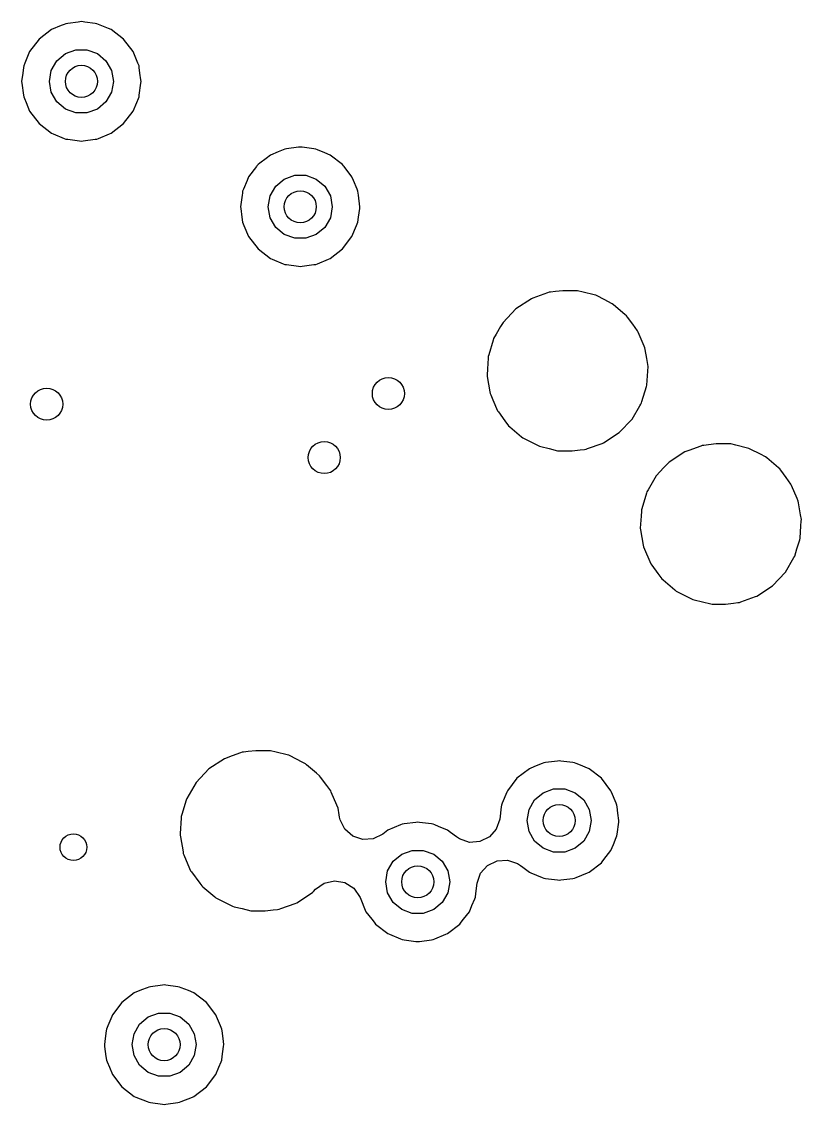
# Model space of a CAD drawing. Extents: x 0.99 to 4.24, y -7.27 to -4.02.
# Drawn here: x 3.3687 to 3.6562, y -5.6874 to -5.288 of the extents above; entities that cross this region are included whole.
import ezdxf

# ---------------------------------------------------------------- set-up
doc = ezdxf.new("R2010")
doc.units = 0
doc.header["$MEASUREMENT"] = 0
doc.layers.add('BLACK', color=7, linetype='CONTINUOUS')

msp = doc.modelspace()

# ---------------------------------------------------------------- linework, layer by layer
at = {"layer": 'BLACK', "linetype": 'CONTINUOUS'}
for p, q in [((3.37974, -5.29097), (3.37518, -5.29447)), ((3.38328, -5.2895), (3.37974, -5.29097)), ((3.38445, -5.28902), (3.38328, -5.2895)), ((3.38505, -5.28877), (3.38445, -5.28902)), ((3.38445, -5.28902), (3.38445, -5.28902)), ((3.3857, -5.28869), (3.38505, -5.28877)), ((3.38958, -5.28817), (3.3857, -5.28869)), ((3.3857, -5.28869), (3.3857, -5.28869)), ((3.39075, -5.28802), (3.38958, -5.28817)), ((3.39203, -5.28819), (3.39075, -5.28802)), ((3.3958, -5.28869), (3.39203, -5.28819)), ((3.39645, -5.28877), (3.3958, -5.28869)), ((3.3958, -5.28869), (3.3958, -5.28869)), ((3.39705, -5.28902), (3.39645, -5.28877)), ((3.40074, -5.29055), (3.39705, -5.28902)), ((3.39705, -5.28902), (3.39705, -5.28902)), ((3.40176, -5.29097), (3.40074, -5.29055)), ((3.40632, -5.29447), (3.40176, -5.29097)), ((3.37518, -5.29447), (3.37168, -5.29903)), ((3.40982, -5.29903), (3.40632, -5.29447)), ((3.37168, -5.29903), (3.37143, -5.29963)), ((3.38484, -5.29981), (3.3887, -5.29841)), ((3.3887, -5.29841), (3.3928, -5.29841)), ((3.3928, -5.29841), (3.39665, -5.29981)), ((3.41007, -5.29963), (3.40982, -5.29903)), ((3.36991, -5.3033), (3.36948, -5.30434)), ((3.37143, -5.29963), (3.36991, -5.3033)), ((3.37965, -5.306), (3.3817, -5.30245)), ((3.3817, -5.30245), (3.38484, -5.29981)), ((3.39665, -5.29981), (3.3998, -5.30245)), ((3.3998, -5.30245), (3.40185, -5.306)), ((3.41159, -5.3033), (3.41007, -5.29963)), ((3.41202, -5.30434), (3.41159, -5.3033)), ((3.36913, -5.30697), (3.36873, -5.31004)), ((3.36939, -5.30499), (3.36913, -5.30697)), ((3.36948, -5.30434), (3.36939, -5.30499)), ((3.36939, -5.30499), (3.36939, -5.30499)), ((3.37894, -5.31004), (3.37965, -5.306)), ((3.40185, -5.306), (3.40256, -5.31004)), ((3.4121, -5.30499), (3.41202, -5.30434)), ((3.41236, -5.30697), (3.4121, -5.30499)), ((3.4121, -5.30499), (3.4121, -5.30499)), ((3.41269, -5.30946), (3.41236, -5.30697)), ((3.36873, -5.31004), (3.36881, -5.31069)), ((3.36881, -5.31069), (3.36939, -5.31508)), ((3.37965, -5.31408), (3.37894, -5.31004)), ((3.40256, -5.31004), (3.40185, -5.31408)), ((3.4121, -5.31508), (3.41268, -5.31069)), ((3.41268, -5.31069), (3.41277, -5.31004)), ((3.41277, -5.31004), (3.41269, -5.30946)), ((3.36939, -5.31508), (3.36948, -5.31574)), ((3.3817, -5.31763), (3.37965, -5.31408)), ((3.40185, -5.31408), (3.3998, -5.31763)), ((3.41202, -5.31574), (3.4121, -5.31508)), ((3.36948, -5.31574), (3.36973, -5.31634)), ((3.36973, -5.31634), (3.36973, -5.31634)), ((3.36973, -5.31634), (3.37036, -5.31786)), ((3.37036, -5.31786), (3.37168, -5.32105)), ((3.38484, -5.32027), (3.3817, -5.31763)), ((3.3998, -5.31763), (3.39665, -5.32027)), ((3.40982, -5.32105), (3.41114, -5.31786)), ((3.41114, -5.31786), (3.41177, -5.31634)), ((3.41177, -5.31634), (3.41202, -5.31574)), ((3.41177, -5.31634), (3.41177, -5.31634)), ((3.37168, -5.32105), (3.37518, -5.32561)), ((3.3887, -5.32167), (3.38484, -5.32027)), ((3.3928, -5.32167), (3.3887, -5.32167)), ((3.39665, -5.32027), (3.3928, -5.32167)), ((3.40632, -5.32561), (3.40982, -5.32105)), ((3.37518, -5.32561), (3.37974, -5.32911)), ((3.40176, -5.32911), (3.40632, -5.32561)), ((3.37974, -5.32911), (3.38034, -5.32936)), ((3.38034, -5.32936), (3.38445, -5.33106)), ((3.38445, -5.33106), (3.38445, -5.33106)), ((3.38445, -5.33106), (3.38505, -5.33131)), ((3.38505, -5.33131), (3.3857, -5.33139)), ((3.3958, -5.33139), (3.39645, -5.33131)), ((3.39645, -5.33131), (3.39705, -5.33106)), ((3.39705, -5.33106), (3.40115, -5.32936)), ((3.39705, -5.33106), (3.39705, -5.33106)), ((3.40115, -5.32936), (3.40176, -5.32911)), ((3.3857, -5.33139), (3.3857, -5.33139)), ((3.3857, -5.33139), (3.3901, -5.33197)), ((3.3901, -5.33197), (3.39075, -5.33206)), ((3.39075, -5.33206), (3.3914, -5.33197)), ((3.3914, -5.33197), (3.3958, -5.33139)), ((3.3958, -5.33139), (3.3958, -5.33139)), ((3.46515, -5.33528), (3.46336, -5.33602)), ((3.46576, -5.33503), (3.46515, -5.33528)), ((3.46515, -5.33528), (3.46515, -5.33528)), ((3.4664, -5.33495), (3.46576, -5.33503)), ((3.46641, -5.33495), (3.4664, -5.33495)), ((3.47081, -5.33437), (3.46641, -5.33495)), ((3.47146, -5.33428), (3.47081, -5.33437)), ((3.4721, -5.33437), (3.47146, -5.33428)), ((3.47651, -5.33495), (3.4721, -5.33437)), ((3.47716, -5.33503), (3.47651, -5.33495)), ((3.47651, -5.33495), (3.47651, -5.33495)), ((3.47776, -5.33528), (3.47716, -5.33503)), ((3.48055, -5.33644), (3.47776, -5.33528)), ((3.47776, -5.33528), (3.47776, -5.33528)), ((3.45883, -5.33847), (3.45652, -5.34024)), ((3.46045, -5.33723), (3.45883, -5.33847)), ((3.46336, -5.33602), (3.46045, -5.33723)), ((3.48247, -5.33723), (3.48055, -5.33644)), ((3.48703, -5.34073), (3.48247, -5.33723)), ((3.45532, -5.34147), (3.45239, -5.34529)), ((3.45549, -5.34125), (3.45532, -5.34147)), ((3.45589, -5.34073), (3.45549, -5.34125)), ((3.45652, -5.34024), (3.45589, -5.34073)), ((3.48742, -5.34125), (3.48703, -5.34073)), ((3.48759, -5.34147), (3.48742, -5.34125)), ((3.49053, -5.34529), (3.48759, -5.34147)), ((3.45186, -5.34657), (3.45053, -5.34976)), ((3.45239, -5.34529), (3.45186, -5.34657)), ((3.46241, -5.34871), (3.46555, -5.34607)), ((3.46555, -5.34607), (3.46941, -5.34467)), ((3.46941, -5.34467), (3.47351, -5.34467)), ((3.47351, -5.34467), (3.47736, -5.34607)), ((3.47736, -5.34607), (3.4805, -5.34871)), ((3.49106, -5.34657), (3.49053, -5.34529)), ((3.49238, -5.34976), (3.49106, -5.34657)), ((3.4501, -5.35125), (3.45, -5.352)), ((3.45019, -5.3506), (3.4501, -5.35125)), ((3.4501, -5.35125), (3.4501, -5.35125)), ((3.45053, -5.34976), (3.45019, -5.3506)), ((3.46036, -5.35226), (3.46241, -5.34871)), ((3.4805, -5.34871), (3.48256, -5.35226)), ((3.49273, -5.3506), (3.49238, -5.34976)), ((3.49281, -5.35125), (3.49273, -5.3506)), ((3.49291, -5.352), (3.49281, -5.35125)), ((3.49281, -5.35125), (3.49281, -5.35125)), ((3.45, -5.352), (3.44944, -5.3563)), ((3.45965, -5.3563), (3.46036, -5.35226)), ((3.48256, -5.35226), (3.48327, -5.3563)), ((3.49348, -5.3563), (3.49291, -5.352)), ((3.44944, -5.3563), (3.44952, -5.35695)), ((3.44952, -5.35695), (3.44995, -5.36017)), ((3.46036, -5.36034), (3.45965, -5.3563)), ((3.48327, -5.3563), (3.48256, -5.36034)), ((3.49297, -5.36017), (3.49339, -5.35695)), ((3.49339, -5.35695), (3.49348, -5.3563)), ((3.44995, -5.36017), (3.45019, -5.362)), ((3.45019, -5.362), (3.45044, -5.3626)), ((3.45044, -5.3626), (3.45044, -5.3626)), ((3.45044, -5.3626), (3.45067, -5.36317)), ((3.45067, -5.36317), (3.45239, -5.36731)), ((3.46241, -5.36389), (3.46036, -5.36034)), ((3.48256, -5.36034), (3.4805, -5.36389)), ((3.49053, -5.36731), (3.49224, -5.36317)), ((3.49224, -5.36317), (3.49248, -5.3626)), ((3.49248, -5.3626), (3.49273, -5.362)), ((3.49248, -5.3626), (3.49248, -5.3626)), ((3.49273, -5.362), (3.49297, -5.36017)), ((3.46555, -5.36653), (3.46241, -5.36389)), ((3.46941, -5.36793), (3.46555, -5.36653)), ((3.47736, -5.36653), (3.47351, -5.36793)), ((3.4805, -5.36389), (3.47736, -5.36653)), ((3.45239, -5.36731), (3.45589, -5.37187)), ((3.47351, -5.36793), (3.46941, -5.36793)), ((3.48703, -5.37187), (3.49053, -5.36731)), ((3.45589, -5.37187), (3.46045, -5.37537)), ((3.48247, -5.37537), (3.48703, -5.37187)), ((3.46045, -5.37537), (3.46105, -5.37562)), ((3.46105, -5.37562), (3.46515, -5.37732)), ((3.46515, -5.37732), (3.46515, -5.37732)), ((3.46515, -5.37732), (3.46576, -5.37757)), ((3.46576, -5.37757), (3.4664, -5.37765)), ((3.4664, -5.37765), (3.4664, -5.37765)), ((3.4664, -5.37765), (3.47081, -5.37823)), ((3.47081, -5.37823), (3.47146, -5.37832)), ((3.47146, -5.37832), (3.4721, -5.37823)), ((3.4721, -5.37823), (3.47651, -5.37765)), ((3.47651, -5.37765), (3.47716, -5.37757)), ((3.47651, -5.37765), (3.47651, -5.37765)), ((3.47716, -5.37757), (3.47776, -5.37732)), ((3.47776, -5.37732), (3.48186, -5.37562)), ((3.47776, -5.37732), (3.47776, -5.37732)), ((3.48186, -5.37562), (3.48247, -5.37537)), ((3.5567, -5.3902), (3.55094, -5.39397)), ((3.55725, -5.39), (3.5567, -5.3902)), ((3.56263, -5.38805), (3.55725, -5.39)), ((3.56317, -5.38785), (3.56263, -5.38805)), ((3.56263, -5.38805), (3.56263, -5.38805)), ((3.56375, -5.38778), (3.56317, -5.38785)), ((3.56555, -5.38757), (3.56375, -5.38778)), ((3.56375, -5.38778), (3.56375, -5.38778)), ((3.56829, -5.38725), (3.56555, -5.38757)), ((3.57325, -5.38725), (3.56829, -5.38725)), ((3.57369, -5.38728), (3.57325, -5.38725)), ((3.57574, -5.38778), (3.57369, -5.38728)), ((3.57981, -5.38878), (3.57574, -5.38778)), ((3.58038, -5.38892), (3.57981, -5.38878)), ((3.57981, -5.38878), (3.57981, -5.38878)), ((3.58089, -5.38918), (3.58038, -5.38892)), ((3.58351, -5.39052), (3.58089, -5.38918)), ((3.58089, -5.38918), (3.58089, -5.38918)), ((3.58651, -5.39205), (3.58351, -5.39052)), ((3.55094, -5.39397), (3.54621, -5.39897)), ((3.58695, -5.39242), (3.58651, -5.39205)), ((3.59115, -5.39599), (3.58695, -5.39242)), ((3.58695, -5.39242), (3.58695, -5.39242)), ((3.54621, -5.39897), (3.54534, -5.40047)), ((3.59176, -5.39651), (3.59115, -5.39599)), ((3.5921, -5.39697), (3.59176, -5.39651)), ((3.59407, -5.39964), (3.5921, -5.39697)), ((3.5921, -5.39697), (3.5921, -5.39697)), ((3.54534, -5.40047), (3.54371, -5.40328)), ((3.59584, -5.40205), (3.59407, -5.39964)), ((3.59606, -5.40258), (3.59584, -5.40205)), ((3.59825, -5.40773), (3.59606, -5.40258)), ((3.54258, -5.40548), (3.54094, -5.41091)), ((3.54275, -5.40493), (3.54258, -5.40548)), ((3.54258, -5.40548), (3.54258, -5.40548)), ((3.54371, -5.40328), (3.54275, -5.40493)), ((3.54094, -5.41091), (3.54075, -5.41152)), ((3.59853, -5.40839), (3.59825, -5.40773)), ((3.59863, -5.40896), (3.59853, -5.40839)), ((3.5992, -5.41225), (3.59863, -5.40896)), ((3.59863, -5.40896), (3.59863, -5.40896)), ((3.54072, -5.41209), (3.54047, -5.41612)), ((3.54075, -5.41152), (3.54072, -5.41209)), ((3.54072, -5.41209), (3.54072, -5.41209)), ((3.5997, -5.41517), (3.5992, -5.41225)), ((3.59927, -5.42205), (3.5997, -5.41517)), ((3.54047, -5.41612), (3.54033, -5.41839)), ((3.54033, -5.41839), (3.54043, -5.41896)), ((3.54043, -5.41896), (3.5414, -5.4246)), ((3.54043, -5.41896), (3.54043, -5.41896)), ((3.59744, -5.42808), (3.5991, -5.4226)), ((3.5991, -5.4226), (3.59927, -5.42205)), ((3.5991, -5.4226), (3.5991, -5.4226)), ((3.5414, -5.4246), (3.5414, -5.4246)), ((3.5414, -5.4246), (3.54149, -5.42517)), ((3.54149, -5.42517), (3.54172, -5.42571)), ((3.54172, -5.42571), (3.54172, -5.42571)), ((3.54172, -5.42571), (3.5425, -5.42753)), ((3.5425, -5.42753), (3.54419, -5.43151)), ((3.59382, -5.43459), (3.59661, -5.42978)), ((3.59661, -5.42978), (3.59699, -5.42914)), ((3.59699, -5.42914), (3.59728, -5.42864)), ((3.59699, -5.42914), (3.59699, -5.42914)), ((3.59728, -5.42864), (3.59744, -5.42808)), ((3.54419, -5.43151), (3.54453, -5.43198)), ((3.54453, -5.43198), (3.54693, -5.43523)), ((3.58908, -5.43959), (3.59382, -5.43459)), ((3.54693, -5.43523), (3.54827, -5.43706)), ((3.54827, -5.43706), (3.54871, -5.43743)), ((3.54871, -5.43743), (3.54871, -5.43743)), ((3.54871, -5.43743), (3.55308, -5.44114)), ((3.55308, -5.44114), (3.55308, -5.44114)), ((3.55308, -5.44114), (3.55352, -5.44151)), ((3.55352, -5.44151), (3.55403, -5.44178)), ((3.55403, -5.44178), (3.55914, -5.44438)), ((3.58332, -5.44336), (3.58908, -5.43959)), ((3.55914, -5.44438), (3.55914, -5.44438)), ((3.55914, -5.44438), (3.55965, -5.44464)), ((3.55965, -5.44464), (3.56021, -5.44478)), ((3.56021, -5.44478), (3.56021, -5.44478)), ((3.56021, -5.44478), (3.56321, -5.44551)), ((3.56321, -5.44551), (3.56634, -5.44628)), ((3.56634, -5.44628), (3.56677, -5.44631)), ((3.56677, -5.44631), (3.57174, -5.44631)), ((3.57174, -5.44631), (3.57465, -5.44597)), ((3.57465, -5.44597), (3.57628, -5.44578)), ((3.57628, -5.44578), (3.57685, -5.44571)), ((3.57628, -5.44578), (3.57628, -5.44578)), ((3.57685, -5.44571), (3.5774, -5.44551)), ((3.5774, -5.44551), (3.58278, -5.44356)), ((3.5774, -5.44551), (3.5774, -5.44551)), ((3.58278, -5.44356), (3.58332, -5.44336)), ((3.61321, -5.44671), (3.60746, -5.45049)), ((3.61469, -5.44618), (3.61321, -5.44671)), ((3.61914, -5.44456), (3.61469, -5.44618)), ((3.61969, -5.44436), (3.61914, -5.44456)), ((3.61914, -5.44456), (3.61914, -5.44456)), ((3.62026, -5.4443), (3.61969, -5.44436)), ((3.622, -5.44409), (3.62026, -5.4443)), ((3.62026, -5.4443), (3.62026, -5.4443)), ((3.6248, -5.44377), (3.622, -5.44409)), ((3.62977, -5.44377), (3.6248, -5.44377)), ((3.6302, -5.44379), (3.62977, -5.44377)), ((3.63207, -5.44425), (3.6302, -5.44379)), ((3.63633, -5.44529), (3.63207, -5.44425)), ((3.63689, -5.44543), (3.63633, -5.44529)), ((3.63633, -5.44529), (3.63633, -5.44529)), ((3.6374, -5.44569), (3.63689, -5.44543)), ((3.64112, -5.44759), (3.6374, -5.44569)), ((3.6374, -5.44569), (3.6374, -5.44569)), ((3.60706, -5.45091), (3.60554, -5.45251)), ((3.60746, -5.45049), (3.60706, -5.45091)), ((3.64302, -5.44856), (3.64112, -5.44759)), ((3.64346, -5.44894), (3.64302, -5.44856)), ((3.64783, -5.45264), (3.64346, -5.44894)), ((3.64346, -5.44894), (3.64346, -5.44894)), ((3.60554, -5.45251), (3.60272, -5.45549)), ((3.64827, -5.45302), (3.64783, -5.45264)), ((3.64861, -5.45348), (3.64827, -5.45302)), ((3.65056, -5.45613), (3.64861, -5.45348)), ((3.64861, -5.45348), (3.64861, -5.45348)), ((3.6012, -5.4581), (3.59971, -5.46067)), ((3.60272, -5.45549), (3.6012, -5.4581)), ((3.65235, -5.45856), (3.65056, -5.45613)), ((3.65258, -5.4591), (3.65235, -5.45856)), ((3.65462, -5.4639), (3.65258, -5.4591)), ((3.5991, -5.46199), (3.59772, -5.46654)), ((3.59926, -5.46144), (3.5991, -5.46199)), ((3.5991, -5.46199), (3.5991, -5.46199)), ((3.59971, -5.46067), (3.59926, -5.46144)), ((3.59772, -5.46654), (3.59727, -5.46803)), ((3.65505, -5.4649), (3.65462, -5.4639)), ((3.65514, -5.46547), (3.65505, -5.4649)), ((3.65591, -5.46994), (3.65514, -5.46547)), ((3.65514, -5.46547), (3.65514, -5.46547)), ((3.59712, -5.47047), (3.59684, -5.4749)), ((3.59723, -5.46861), (3.59712, -5.47047)), ((3.59727, -5.46803), (3.59723, -5.46861)), ((3.59723, -5.46861), (3.59723, -5.46861)), ((3.65621, -5.47169), (3.65591, -5.46994)), ((3.59684, -5.4749), (3.59694, -5.47547)), ((3.65578, -5.47856), (3.65607, -5.47404)), ((3.65607, -5.47404), (3.65618, -5.47226)), ((3.65618, -5.47226), (3.65621, -5.47169)), ((3.59694, -5.47547), (3.59791, -5.48112)), ((3.59694, -5.47547), (3.59694, -5.47547)), ((3.65562, -5.47911), (3.65578, -5.47856)), ((3.59791, -5.48112), (3.59791, -5.48112)), ((3.59791, -5.48112), (3.59801, -5.48169)), ((3.59801, -5.48169), (3.6007, -5.48802)), ((3.65379, -5.48515), (3.65459, -5.4825)), ((3.65459, -5.4825), (3.65562, -5.47911)), ((3.65562, -5.47911), (3.65562, -5.47911)), ((3.65033, -5.4911), (3.65346, -5.48572)), ((3.65346, -5.48572), (3.6535, -5.48565)), ((3.6535, -5.48565), (3.65379, -5.48515)), ((3.6535, -5.48565), (3.6535, -5.48565)), ((3.6007, -5.48802), (3.60105, -5.48849)), ((3.60105, -5.48849), (3.60328, -5.49152)), ((3.60328, -5.49152), (3.60478, -5.49357)), ((3.60478, -5.49357), (3.60522, -5.49394)), ((3.60522, -5.49394), (3.60523, -5.49394)), ((3.60523, -5.49394), (3.60959, -5.49765)), ((3.6456, -5.4961), (3.65033, -5.4911)), ((3.60959, -5.49765), (3.60959, -5.49765)), ((3.60959, -5.49765), (3.61003, -5.49803)), ((3.61003, -5.49803), (3.61055, -5.49829)), ((3.61055, -5.49829), (3.61565, -5.50089)), ((3.63984, -5.49988), (3.6456, -5.4961)), ((3.61565, -5.50089), (3.61565, -5.50089)), ((3.61565, -5.50089), (3.61616, -5.50116)), ((3.61616, -5.50116), (3.61673, -5.5013)), ((3.61673, -5.5013), (3.61673, -5.5013)), ((3.61673, -5.5013), (3.61972, -5.50203)), ((3.61972, -5.50203), (3.62285, -5.50279)), ((3.62285, -5.50279), (3.62329, -5.50282)), ((3.62329, -5.50282), (3.62825, -5.50282)), ((3.62825, -5.50282), (3.63116, -5.50248)), ((3.63116, -5.50248), (3.63279, -5.50229)), ((3.63279, -5.50229), (3.63337, -5.50222)), ((3.63279, -5.50229), (3.63279, -5.50229)), ((3.63337, -5.50222), (3.63391, -5.50203)), ((3.63391, -5.50203), (3.63929, -5.50007)), ((3.63391, -5.50203), (3.63391, -5.50203)), ((3.63929, -5.50007), (3.63984, -5.49988)), ((3.44634, -5.55886), (3.44354, -5.55988)), ((3.44947, -5.55772), (3.44634, -5.55886)), ((3.45001, -5.55753), (3.44947, -5.55772)), ((3.44947, -5.55772), (3.44947, -5.55772)), ((3.45058, -5.55746), (3.45001, -5.55753)), ((3.45221, -5.55727), (3.45058, -5.55746)), ((3.45058, -5.55746), (3.45058, -5.55746)), ((3.45512, -5.55693), (3.45221, -5.55727)), ((3.46009, -5.55693), (3.45512, -5.55693)), ((3.46052, -5.55696), (3.46009, -5.55693)), ((3.46258, -5.55746), (3.46052, -5.55696)), ((3.46665, -5.55846), (3.46258, -5.55746)), ((3.46721, -5.55859), (3.46665, -5.55846)), ((3.46665, -5.55846), (3.46665, -5.55846)), ((3.46773, -5.55886), (3.46721, -5.55859)), ((3.47214, -5.56111), (3.46773, -5.55886)), ((3.46773, -5.55886), (3.46773, -5.55886)), ((3.44354, -5.55988), (3.43778, -5.56365)), ((3.47334, -5.56173), (3.47214, -5.56111)), ((3.47378, -5.5621), (3.47334, -5.56173)), ((3.47746, -5.56522), (3.47378, -5.5621)), ((3.47378, -5.5621), (3.47378, -5.5621)), ((3.55787, -5.5628), (3.55592, -5.56361)), ((3.56063, -5.56166), (3.55787, -5.5628)), ((3.56123, -5.56141), (3.56063, -5.56166)), ((3.56063, -5.56166), (3.56063, -5.56166)), ((3.56188, -5.56132), (3.56123, -5.56141)), ((3.56628, -5.56074), (3.56188, -5.56132)), ((3.56188, -5.56132), (3.56188, -5.56132)), ((3.56693, -5.56066), (3.56628, -5.56074)), ((3.56758, -5.56074), (3.56693, -5.56066)), ((3.57198, -5.56132), (3.56758, -5.56074)), ((3.57263, -5.56141), (3.57198, -5.56132)), ((3.57198, -5.56132), (3.57198, -5.56132)), ((3.57323, -5.56166), (3.57263, -5.56141)), ((3.57411, -5.56202), (3.57323, -5.56166)), ((3.57323, -5.56166), (3.57323, -5.56166)), ((3.57794, -5.56361), (3.57411, -5.56202)), ((3.43778, -5.56365), (3.43304, -5.56865)), ((3.47859, -5.56618), (3.47746, -5.56522)), ((3.47893, -5.56665), (3.47859, -5.56618)), ((3.48127, -5.56982), (3.47893, -5.56665)), ((3.47893, -5.56665), (3.47893, -5.56665)), ((3.55592, -5.56361), (3.55136, -5.56711)), ((3.5825, -5.56711), (3.57794, -5.56361)), ((3.43304, -5.56865), (3.42959, -5.5746)), ((3.48267, -5.57173), (3.48127, -5.56982)), ((3.55136, -5.56711), (3.54786, -5.57167)), ((3.586, -5.57167), (3.5825, -5.56711)), ((3.42959, -5.5746), (3.42942, -5.57516)), ((3.4829, -5.57226), (3.48267, -5.57173)), ((3.4849, -5.57698), (3.4829, -5.57226)), ((3.54761, -5.57227), (3.54596, -5.57626)), ((3.54786, -5.57167), (3.54761, -5.57227)), ((3.55788, -5.57509), (3.56102, -5.57245)), ((3.56102, -5.57245), (3.56488, -5.57105)), ((3.56488, -5.57105), (3.56898, -5.57105)), ((3.56898, -5.57105), (3.57283, -5.57245)), ((3.57283, -5.57245), (3.57598, -5.57509)), ((3.58625, -5.57227), (3.586, -5.57167)), ((3.5879, -5.57626), (3.58625, -5.57227)), ((3.42942, -5.57516), (3.4278, -5.58049)), ((3.42942, -5.57516), (3.42942, -5.57516)), ((3.48537, -5.57807), (3.4849, -5.57698)), ((3.4858, -5.5806), (3.48537, -5.57807)), ((3.54558, -5.57763), (3.54498, -5.58215)), ((3.54566, -5.57698), (3.54558, -5.57763)), ((3.54558, -5.57763), (3.54558, -5.57763)), ((3.54596, -5.57626), (3.54566, -5.57698)), ((3.55512, -5.58268), (3.55583, -5.57864)), ((3.55583, -5.57864), (3.55788, -5.57509)), ((3.57598, -5.57509), (3.57803, -5.57864)), ((3.57803, -5.57864), (3.57874, -5.58268)), ((3.5882, -5.57698), (3.5879, -5.57626)), ((3.58828, -5.57763), (3.5882, -5.57698)), ((3.58858, -5.57991), (3.58828, -5.57763)), ((3.58828, -5.57763), (3.58828, -5.57763)), ((3.42755, -5.58177), (3.4272, -5.58741)), ((3.42759, -5.58119), (3.42755, -5.58177)), ((3.42755, -5.58177), (3.42755, -5.58177)), ((3.4278, -5.58049), (3.42759, -5.58119)), ((3.48596, -5.5815), (3.4858, -5.5806)), ((3.48615, -5.58239), (3.48596, -5.5815)), ((3.48787, -5.58588), (3.48615, -5.58239)), ((3.54498, -5.58215), (3.54373, -5.58583)), ((3.55583, -5.58672), (3.55512, -5.58268)), ((3.57874, -5.58268), (3.57803, -5.58672)), ((3.58895, -5.58268), (3.58858, -5.57991)), ((3.58886, -5.58332), (3.58895, -5.58268)), ((3.49079, -5.58844), (3.48787, -5.58588)), ((3.50375, -5.58625), (3.50184, -5.58772)), ((3.50608, -5.58528), (3.50375, -5.58625)), ((3.50846, -5.5843), (3.50608, -5.58528)), ((3.50906, -5.58405), (3.50846, -5.5843)), ((3.50846, -5.5843), (3.50846, -5.5843)), ((3.50971, -5.58396), (3.50906, -5.58405)), ((3.51412, -5.58338), (3.50971, -5.58396)), ((3.50971, -5.58396), (3.50971, -5.58396)), ((3.51476, -5.5833), (3.51412, -5.58338)), ((3.51541, -5.58338), (3.51476, -5.5833)), ((3.51982, -5.58396), (3.51541, -5.58338)), ((3.52046, -5.58405), (3.51982, -5.58396)), ((3.51982, -5.58396), (3.51982, -5.58396)), ((3.52107, -5.5843), (3.52046, -5.58405)), ((3.52241, -5.58485), (3.52107, -5.5843)), ((3.52107, -5.5843), (3.52107, -5.5843)), ((3.52577, -5.58625), (3.52241, -5.58485)), ((3.52686, -5.58708), (3.52577, -5.58625)), ((3.54373, -5.58583), (3.54117, -5.58875)), ((3.55788, -5.59027), (3.55583, -5.58672)), ((3.57803, -5.58672), (3.57598, -5.59027)), ((3.58828, -5.58772), (3.58886, -5.58332)), ((3.4272, -5.58741), (3.42716, -5.58807)), ((3.42716, -5.58807), (3.42726, -5.58864)), ((3.42726, -5.58864), (3.42823, -5.59428)), ((3.42726, -5.58864), (3.42726, -5.58864)), ((3.49447, -5.58969), (3.49079, -5.58844)), ((3.49835, -5.58944), (3.49447, -5.58969)), ((3.50184, -5.58772), (3.49835, -5.58944)), ((3.52904, -5.58875), (3.52686, -5.58708)), ((3.53012, -5.58948), (3.52904, -5.58875)), ((3.5338, -5.59073), (3.53012, -5.58948)), ((3.53768, -5.59047), (3.5338, -5.59073)), ((3.54117, -5.58875), (3.53768, -5.59047)), ((3.56102, -5.59291), (3.55788, -5.59027)), ((3.57598, -5.59027), (3.57283, -5.59291)), ((3.58689, -5.59154), (3.58795, -5.58898)), ((3.58795, -5.58898), (3.5882, -5.58838)), ((3.58795, -5.58898), (3.58795, -5.58898)), ((3.5882, -5.58838), (3.58828, -5.58772)), ((3.42823, -5.59428), (3.42823, -5.59428)), ((3.42823, -5.59428), (3.42833, -5.59485)), ((3.42833, -5.59485), (3.42856, -5.59538)), ((3.50886, -5.59509), (3.51271, -5.59368)), ((3.51271, -5.59368), (3.51681, -5.59368)), ((3.51681, -5.59368), (3.52067, -5.59509)), ((3.56488, -5.59431), (3.56102, -5.59291)), ((3.56898, -5.59431), (3.56488, -5.59431)), ((3.57283, -5.59291), (3.56898, -5.59431)), ((3.58426, -5.59596), (3.586, -5.59369)), ((3.586, -5.59369), (3.58689, -5.59154)), ((3.42856, -5.59538), (3.42856, -5.59538)), ((3.42856, -5.59538), (3.43005, -5.59889)), ((3.50367, -5.60128), (3.50572, -5.59772)), ((3.50572, -5.59772), (3.50886, -5.59509)), ((3.52067, -5.59509), (3.52381, -5.59772)), ((3.52381, -5.59772), (3.52586, -5.60128)), ((3.54053, -5.59924), (3.54401, -5.59752)), ((3.54401, -5.59752), (3.54789, -5.59727)), ((3.54789, -5.59727), (3.55157, -5.59852)), ((3.55157, -5.59852), (3.55265, -5.59924)), ((3.57794, -5.60175), (3.5825, -5.59825)), ((3.5825, -5.59825), (3.58306, -5.59752)), ((3.58306, -5.59752), (3.58426, -5.59596)), ((3.43005, -5.59889), (3.43103, -5.60119)), ((3.43103, -5.60119), (3.43137, -5.60165)), ((3.43137, -5.60165), (3.43445, -5.60584)), ((3.50295, -5.60531), (3.50367, -5.60128)), ((3.52586, -5.60128), (3.52657, -5.60531)), ((3.53671, -5.60584), (3.53796, -5.60216)), ((3.53796, -5.60216), (3.54053, -5.59924)), ((3.55265, -5.59924), (3.55351, -5.59989)), ((3.55351, -5.59989), (3.55592, -5.60175)), ((3.55592, -5.60175), (3.55652, -5.602)), ((3.55652, -5.602), (3.56063, -5.6037)), ((3.57323, -5.6037), (3.57734, -5.602)), ((3.57734, -5.602), (3.57794, -5.60175)), ((3.43445, -5.60584), (3.43511, -5.60673)), ((3.43511, -5.60673), (3.43555, -5.60711)), ((3.47709, -5.60803), (3.48026, -5.60579)), ((3.48026, -5.60579), (3.48405, -5.60493)), ((3.48405, -5.60493), (3.48788, -5.60558)), ((3.48788, -5.60558), (3.49117, -5.60765)), ((3.50367, -5.60935), (3.50295, -5.60531)), ((3.52657, -5.60531), (3.52586, -5.60935)), ((3.53622, -5.60958), (3.53671, -5.60584)), ((3.56063, -5.6037), (3.56063, -5.6037)), ((3.56063, -5.6037), (3.56123, -5.60395)), ((3.56123, -5.60395), (3.56188, -5.60403)), ((3.56188, -5.60403), (3.56188, -5.60403)), ((3.56188, -5.60403), (3.56628, -5.60461)), ((3.56628, -5.60461), (3.56693, -5.6047)), ((3.56693, -5.6047), (3.56758, -5.60461)), ((3.56758, -5.60461), (3.57198, -5.60403)), ((3.57198, -5.60403), (3.57263, -5.60395)), ((3.57198, -5.60403), (3.57198, -5.60403)), ((3.57263, -5.60395), (3.57323, -5.6037)), ((3.57323, -5.6037), (3.57323, -5.6037)), ((3.43555, -5.60711), (3.43555, -5.60711)), ((3.43555, -5.60711), (3.43991, -5.61082)), ((3.43991, -5.61082), (3.43991, -5.61082)), ((3.43991, -5.61082), (3.44035, -5.61119)), ((3.47016, -5.61304), (3.47592, -5.60927)), ((3.47592, -5.60927), (3.47632, -5.60885)), ((3.47632, -5.60885), (3.47709, -5.60803)), ((3.47632, -5.60885), (3.47632, -5.60885)), ((3.49117, -5.60765), (3.49352, -5.61107)), ((3.50572, -5.61291), (3.50367, -5.60935)), ((3.52586, -5.60935), (3.52381, -5.61291)), ((3.53603, -5.61101), (3.53622, -5.60958)), ((3.44035, -5.61119), (3.44087, -5.61145)), ((3.44087, -5.61145), (3.44597, -5.61406)), ((3.44597, -5.61406), (3.44597, -5.61406)), ((3.44597, -5.61406), (3.44649, -5.61432)), ((3.44649, -5.61432), (3.44705, -5.61446)), ((3.44705, -5.61446), (3.44705, -5.61446)), ((3.44705, -5.61446), (3.45004, -5.61519)), ((3.46423, -5.61519), (3.46962, -5.61324)), ((3.46962, -5.61324), (3.47016, -5.61304)), ((3.49352, -5.61107), (3.49569, -5.61632)), ((3.50886, -5.61554), (3.50572, -5.61291)), ((3.52381, -5.61291), (3.52067, -5.61554)), ((3.53383, -5.61632), (3.53477, -5.61406)), ((3.53477, -5.61406), (3.53578, -5.61162)), ((3.53578, -5.61162), (3.53603, -5.61101)), ((3.53578, -5.61162), (3.53578, -5.61162)), ((3.45004, -5.61519), (3.45317, -5.61596)), ((3.45317, -5.61596), (3.45361, -5.61599)), ((3.45361, -5.61599), (3.45857, -5.61599)), ((3.45857, -5.61599), (3.46148, -5.61565)), ((3.46148, -5.61565), (3.46311, -5.61546)), ((3.46311, -5.61546), (3.46369, -5.61539)), ((3.46311, -5.61546), (3.46311, -5.61546)), ((3.46369, -5.61539), (3.46423, -5.61519)), ((3.46423, -5.61519), (3.46423, -5.61519)), ((3.49569, -5.61632), (3.49784, -5.61912)), ((3.51271, -5.61695), (3.50886, -5.61554)), ((3.51681, -5.61695), (3.51271, -5.61695)), ((3.52067, -5.61554), (3.51681, -5.61695)), ((3.53168, -5.61912), (3.53383, -5.61632)), ((3.49784, -5.61912), (3.49868, -5.62022)), ((3.49868, -5.62022), (3.49919, -5.62088)), ((3.49919, -5.62088), (3.50375, -5.62438)), ((3.52577, -5.62438), (3.53033, -5.62088)), ((3.53033, -5.62088), (3.53084, -5.62022)), ((3.53084, -5.62022), (3.53168, -5.61912)), ((3.50375, -5.62438), (3.50436, -5.62463)), ((3.50436, -5.62463), (3.50846, -5.62633)), ((3.50846, -5.62633), (3.50846, -5.62633)), ((3.50846, -5.62633), (3.50906, -5.62658)), ((3.50906, -5.62658), (3.50971, -5.62667)), ((3.50971, -5.62667), (3.50971, -5.62667)), ((3.50971, -5.62667), (3.51412, -5.62725)), ((3.51541, -5.62725), (3.51982, -5.62667)), ((3.51982, -5.62667), (3.52046, -5.62658)), ((3.51982, -5.62667), (3.51982, -5.62667)), ((3.52046, -5.62658), (3.52107, -5.62633)), ((3.52107, -5.62633), (3.52517, -5.62463)), ((3.52107, -5.62633), (3.52107, -5.62633)), ((3.52517, -5.62463), (3.52577, -5.62438)), ((3.51412, -5.62725), (3.51476, -5.62733)), ((3.51476, -5.62733), (3.51541, -5.62725)), ((3.41025, -5.64629), (3.40569, -5.64978)), ((3.41288, -5.64519), (3.41025, -5.64629)), ((3.41496, -5.64434), (3.41288, -5.64519)), ((3.41556, -5.64409), (3.41496, -5.64434)), ((3.41496, -5.64434), (3.41496, -5.64434)), ((3.41621, -5.644), (3.41556, -5.64409)), ((3.42061, -5.64342), (3.41621, -5.644)), ((3.41621, -5.644), (3.41621, -5.644)), ((3.42126, -5.64334), (3.42061, -5.64342)), ((3.42191, -5.64342), (3.42126, -5.64334)), ((3.42631, -5.644), (3.42191, -5.64342)), ((3.42696, -5.64409), (3.42631, -5.644)), ((3.42631, -5.644), (3.42631, -5.644)), ((3.42756, -5.64434), (3.42696, -5.64409)), ((3.43019, -5.64543), (3.42756, -5.64434)), ((3.42756, -5.64434), (3.42756, -5.64434)), ((3.43227, -5.64629), (3.43019, -5.64543)), ((3.43683, -5.64978), (3.43227, -5.64629)), ((3.40569, -5.64978), (3.40219, -5.65434)), ((3.44033, -5.65434), (3.43683, -5.64978)), ((3.40219, -5.65434), (3.40194, -5.65495)), ((3.41535, -5.65513), (3.41921, -5.65372)), ((3.41921, -5.65372), (3.42331, -5.65372)), ((3.42331, -5.65372), (3.42717, -5.65513)), ((3.44058, -5.65495), (3.44033, -5.65434)), ((3.40049, -5.65844), (3.39999, -5.65966)), ((3.40194, -5.65495), (3.40049, -5.65844)), ((3.41016, -5.66131), (3.41221, -5.65776)), ((3.41221, -5.65776), (3.41535, -5.65513)), ((3.42717, -5.65513), (3.43031, -5.65776)), ((3.43031, -5.65776), (3.43236, -5.66131)), ((3.44203, -5.65844), (3.44058, -5.65495)), ((3.44253, -5.65966), (3.44203, -5.65844)), ((3.39991, -5.6603), (3.39954, -5.6631)), ((3.39999, -5.65966), (3.39991, -5.6603)), ((3.39991, -5.6603), (3.39991, -5.6603)), ((3.40945, -5.66535), (3.41016, -5.66131)), ((3.43236, -5.66131), (3.43307, -5.66535)), ((3.44261, -5.6603), (3.44253, -5.65966)), ((3.44298, -5.6631), (3.44261, -5.6603)), ((3.44261, -5.6603), (3.44261, -5.6603)), ((3.39954, -5.6631), (3.39924, -5.66535)), ((3.39924, -5.66535), (3.39933, -5.666)), ((3.39933, -5.666), (3.39982, -5.66975)), ((3.41016, -5.66939), (3.40945, -5.66535)), ((3.43307, -5.66535), (3.43236, -5.66939)), ((3.4427, -5.66975), (3.44319, -5.666)), ((3.44328, -5.66535), (3.44298, -5.6631)), ((3.44319, -5.666), (3.44328, -5.66535)), ((3.39982, -5.66975), (3.39999, -5.67105)), ((3.41221, -5.67295), (3.41016, -5.66939)), ((3.43236, -5.66939), (3.43031, -5.67295)), ((3.44253, -5.67105), (3.4427, -5.66975)), ((3.39999, -5.67105), (3.40024, -5.67166)), ((3.40024, -5.67166), (3.40024, -5.67166)), ((3.40024, -5.67166), (3.40109, -5.6737)), ((3.40109, -5.6737), (3.40219, -5.67636)), ((3.41535, -5.67558), (3.41221, -5.67295)), ((3.43031, -5.67295), (3.42717, -5.67558)), ((3.44033, -5.67636), (3.44143, -5.6737)), ((3.44143, -5.6737), (3.44228, -5.67166)), ((3.44228, -5.67166), (3.44253, -5.67105)), ((3.44228, -5.67166), (3.44228, -5.67166)), ((3.40219, -5.67636), (3.40569, -5.68092)), ((3.41921, -5.67699), (3.41535, -5.67558)), ((3.42331, -5.67699), (3.41921, -5.67699)), ((3.42717, -5.67558), (3.42331, -5.67699)), ((3.43683, -5.68092), (3.44033, -5.67636)), ((3.40569, -5.68092), (3.41025, -5.68442)), ((3.43227, -5.68442), (3.43683, -5.68092)), ((3.41025, -5.68442), (3.41085, -5.68467)), ((3.41085, -5.68467), (3.41496, -5.68637)), ((3.41496, -5.68637), (3.41496, -5.68637)), ((3.41496, -5.68637), (3.41556, -5.68662)), ((3.41556, -5.68662), (3.41621, -5.68671)), ((3.41621, -5.68671), (3.41621, -5.68671)), ((3.41621, -5.68671), (3.42061, -5.68729)), ((3.42191, -5.68729), (3.42631, -5.68671)), ((3.42631, -5.68671), (3.42696, -5.68662)), ((3.42631, -5.68671), (3.42631, -5.68671)), ((3.42696, -5.68662), (3.42756, -5.68637)), ((3.42756, -5.68637), (3.43167, -5.68467)), ((3.42756, -5.68637), (3.42756, -5.68637)), ((3.43167, -5.68467), (3.43227, -5.68442)), ((3.42061, -5.68729), (3.42126, -5.68737)), ((3.42126, -5.68737), (3.42191, -5.68729))]:
    msp.add_line(p, q, dxfattribs=at)
at = {"layer": 'BLACK'}
for centre, radius in [((3.39075, -5.31004), 0.00591), ((3.47146, -5.3563), 0.00591), ((3.50394, -5.4252), 0.00591), ((3.37795, -5.42913), 0.00591), ((3.48031, -5.44882), 0.00591), ((3.56693, -5.58268), 0.00591), ((3.3878, -5.59252), 0.00492), ((3.51476, -5.60531), 0.00591), ((3.42126, -5.66535), 0.00591)]:
    msp.add_circle(centre, radius, dxfattribs=at)

doc.saveas('drawing.dxf')
